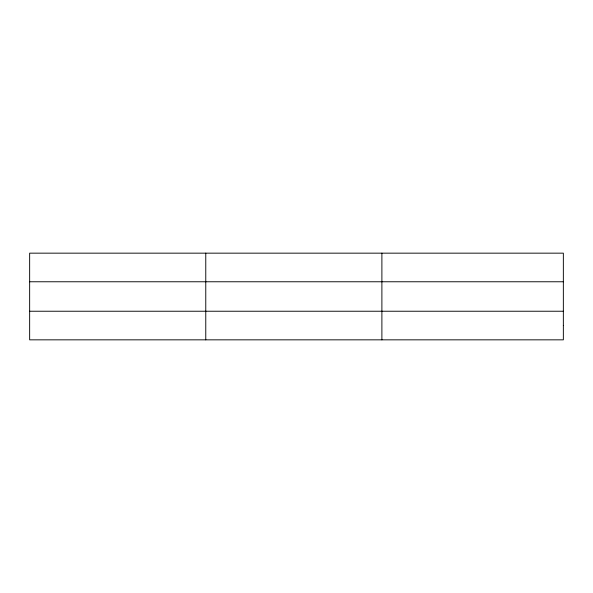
<?xml version="1.0" encoding="UTF-8"?>
<svg xmlns="http://www.w3.org/2000/svg" width="593" height="593" viewBox="0 0 593 593"><rect width="100%" height="100%" fill="white"/><g stroke="black" fill="none" stroke-linecap="round" stroke-linejoin="round"><path stroke-width="0.89" d="M205.771 339.841L205.771 253.159M381.892 339.841L381.892 253.159M29.65 281.764L563.35 281.764M29.65 311.236L563.35 311.236M563.35 325.542L563.35 339.841L29.65 339.841L29.65 253.159L563.35 253.159L563.35 325.542"/></g></svg>
